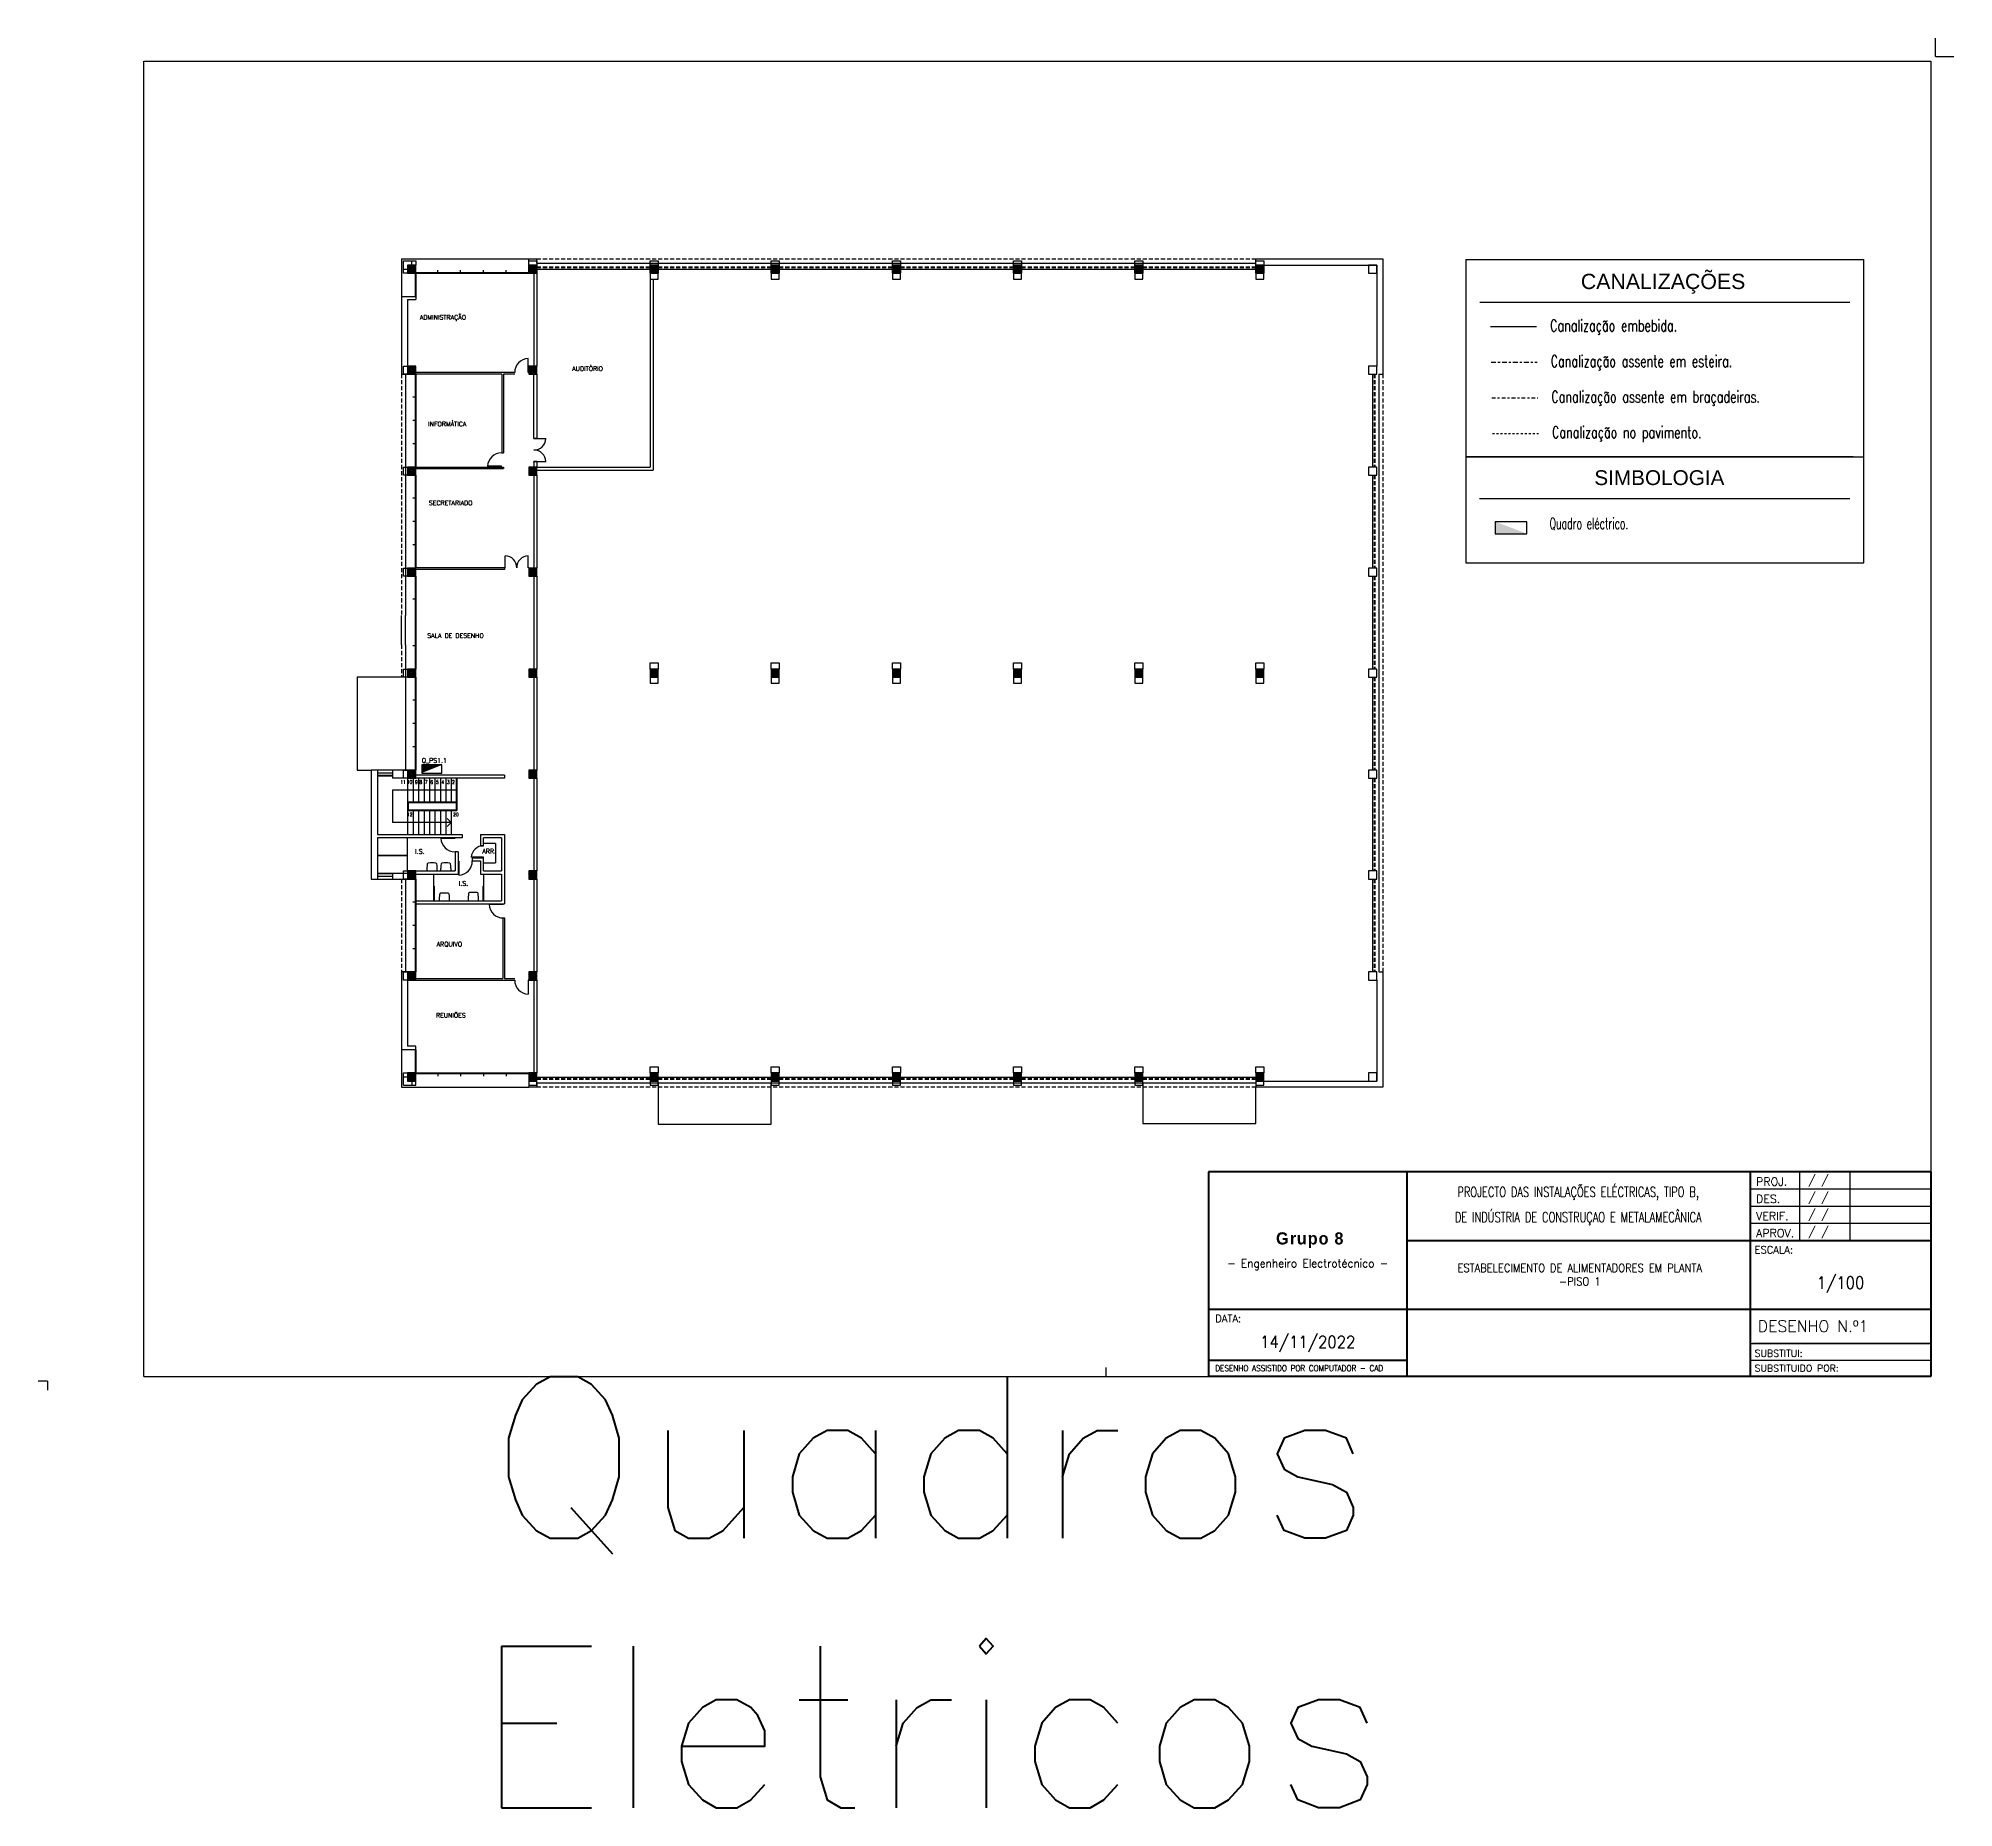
# Model space of a CAD drawing. Extents: x -9 to 600, y -23 to 65.
# Drawn here: x -8.7 to 86.1, y -23 to 64.6 of the extents above; entities that cross this region are included whole.
import ezdxf
from ezdxf.enums import TextEntityAlignment as Align

# ---------------------------------------------------------------- set-up
doc = ezdxf.new("R2010")
doc.units = 0
doc.header["$LTSCALE"] = 0.8
doc.header["$MEASUREMENT"] = 0
for name, pattern in [('CENTER2', [1.125, 0.75, -0.125, 0.125, -0.125]), ('DASHDOT2', [1.5875, 0.79375, -0.396875, 0, -0.396875]), ('HIDDEN', [0.375, 0.25, -0.125])]:
    doc.linetypes.add(name, pattern=pattern)
doc.layers.get('0').update_dxf_attribs({"color": 3, "linetype": 'CONTINUOUS'})
for name, color, linetype in [('Desenho base', 7, 'CONTINUOUS'), ('LEGENDA', 1, 'CONTINUOUS'), ('Quadros', 170, 'CONTINUOUS')]:
    doc.layers.add(name, color=color, linetype=linetype)
doc.styles.add('ARIAL', font='arial.ttf')
doc.styles.add('PEN', font='ROMANS.SHX', dxfattribs={"width": 0.7, "height": 1})
doc.styles.add('ROMANS', font='romans', dxfattribs={"width": 0.9})
doc.styles.get("Standard").update_dxf_attribs({"font": 'ROMANS'})

# ---------------------------------------------------------------- blocks, each defined once
blk = doc.blocks.new('PE')
for p, q in [((0, 0), (5, 0)), ((5, 0), (5, 100))]:
    blk.add_line(p, q)
blk.add_arc((0, 0), 100, 0, 87.134)
blk = doc.blocks.new('PD')
for p, q in [((-5, 0), (-5, 100)), ((0, 0), (-5, 0))]:
    blk.add_line(p, q)
blk.add_arc((0, 0), 100, 92.866, 180)
blk = doc.blocks.new('*X0')
at = {"color": 0}
for p, q in [((15.8, 29.801), (16.199, 30.2)), ((15.8, 29.871), (16.129, 30.2)), ((15.8, 29.942), (16.058, 30.2)), ((15.8, 30.013), (15.987, 30.2)), ((15.8, 30.084), (15.916, 30.2)), ((15.8, 30.154), (15.846, 30.2)), ((15.87, 29.8), (16.2, 30.13)), ((15.941, 29.8), (16.2, 30.059)), ((16.011, 29.8), (16.2, 29.989)), ((16.082, 29.8), (16.2, 29.918)), ((16.153, 29.8), (16.2, 29.847))]:
    blk.add_line(p, q, dxfattribs=at)
blk = doc.blocks.new('QUAD')
for p, q in [((0, 0), (0, 0.4)), ((0, 0.4), (1, 0.4)), ((1, 0), (0, 0)), ((1, 0.4), (1, 0))]:
    blk.add_line(p, q)
blk.add_solid([(0, 0.4), (1, 0.4), (1, 0), (1, 0.4)])
blk = doc.blocks.new('Folha A3')
at = {"color": 0}
for p, q in [((412, 289), (412, 293)), ((412, 289), (416, 289)), ((21, 288), (411, 288)), ((21, 1), (21, 288)), ((411, 288), (411, 1)), ((0, 0), (-2, 0)), ((0, 0), (0, -2)), ((21, 1), (411, 1)), ((231, 3), (231, 1))]:
    blk.add_line(p, q, dxfattribs=at)

msp = doc.modelspace()

# ---------------------------------------------------------------- linework, layer by layer
at = {"color": 0, "lineweight": 120}
for p, q in [((85.01, 8.462), (49.25, 8.462)), ((49.25, 8.462), (49.25, -1.678)), ((85.01, 8.462), (85.01, -1.678)), ((85.01, -1.678), (49.25, -1.678))]:
    msp.add_line(p, q, dxfattribs=at)
at = {"color": 0, "lineweight": 60}
for p, q in [((59.07, 8.462), (59.07, -1.678)), ((76.07, 8.462), (76.07, -1.678)), ((59.07, 5.062), (85.01, 5.062)), ((49.25, 1.662), (85.01, 1.662)), ((59.07, -0.888), (49.25, -0.888))]:
    msp.add_line(p, q, dxfattribs=at)
at = {"color": 0, "lineweight": 30}
for p, q in [((76.07, 7.612), (85.01, 7.612)), ((78.51, 8.462), (78.51, 5.062)), ((81.01, 8.462), (81.01, 5.062)), ((76.07, 6.762), (85.01, 6.762)), ((76.07, 5.91), (85.01, 5.91)), ((76.07, -0.038), (85.01, -0.038)), ((85.01, -0.888), (76.07, -0.888)), ((85.01, -0.038), (76.19, -0.038))]:
    msp.add_line(p, q, dxfattribs=at)
at = {"layer": 'Desenho base'}
for p, q in [((9.295, 53.648), (15.595, 53.648)), ((9.395, 52.948), (9.395, 53.548)), ((9.395, 53.548), (9.995, 53.548)), ((9.395, 53.148), (9.595, 53.148)), ((9.595, 53.348), (9.595, 52.948)), ((9.995, 53.348), (9.595, 53.348)), ((9.795, 53.348), (9.795, 53.548)), ((9.995, 53.548), (9.995, 53.348)), ((9.995, 52.948), (9.995, 53.348)), ((15.595, 53.648), (15.995, 53.648)), ((15.595, 53.348), (15.595, 53.648)), ((15.995, 53.348), (15.595, 53.348)), ((15.595, 53.348), (15.595, 52.948)), ((15.995, 53.448), (15.995, 53.648)), ((15.995, 53.448), (51.595, 53.448)), ((15.995, 52.948), (15.995, 53.348)), ((15.995, 53.148), (21.595, 53.148)), ((21.995, 53.348), (21.595, 53.348)), ((21.595, 53.348), (21.595, 52.948)), ((21.995, 52.948), (21.995, 53.348)), ((21.995, 53.148), (27.595, 53.148)), ((27.995, 53.348), (27.595, 53.348)), ((27.595, 53.348), (27.595, 52.948)), ((27.995, 52.948), (27.995, 53.348)), ((27.995, 53.148), (33.595, 53.148)), ((33.995, 53.348), (33.595, 53.348)), ((33.595, 53.348), (33.595, 52.948)), ((33.995, 52.948), (33.995, 53.348)), ((33.995, 53.148), (39.595, 53.148)), ((39.995, 53.348), (39.595, 53.348)), ((39.595, 53.348), (39.595, 52.948)), ((39.995, 52.948), (39.995, 53.348)), ((39.995, 53.148), (45.595, 53.148)), ((45.995, 53.348), (45.595, 53.348)), ((45.595, 53.348), (45.595, 52.948)), ((45.995, 52.948), (45.995, 53.348)), ((45.995, 53.148), (51.595, 53.148)), ((51.595, 53.648), (57.875, 53.648)), ((51.595, 53.448), (51.595, 53.648)), ((51.995, 53.348), (51.595, 53.348)), ((51.595, 53.348), (51.595, 52.948)), ((51.995, 53.348), (57.575, 53.348)), ((51.995, 52.948), (51.995, 53.348)), ((57.575, 53.348), (57.175, 53.348)), ((57.175, 53.348), (57.175, 52.948)), ((57.575, 53.348), (57.575, 48.348)), ((57.575, 52.948), (57.575, 53.348)), ((57.875, 53.648), (57.875, 47.948)), ((61.983, 53.621, -0.002), (81.693, 53.621)), ((61.983, 53.621), (61.983, 43.86)), ((81.693, 43.86), (81.693, 53.621)), ((9.595, 52.948), (9.395, 52.948)), ((9.595, 52.948), (9.995, 52.948)), ((9.965, 52.948), (9.965, 51.798)), ((9.995, 52.978), (15.595, 52.978)), ((9.995, 52.948), (15.595, 52.948)), ((9.995, 52.948), (9.995, 51.798)), ((11.095, 52.948), (11.095, 53.098)), ((12.22, 52.948), (12.22, 53.098)), ((13.345, 52.948), (13.345, 53.098)), ((14.47, 52.948), (14.47, 53.098)), ((15.595, 52.948), (15.995, 52.948)), ((15.845, 52.948), (15.845, 48.348)), ((15.995, 52.948), (15.995, 48.348)), ((21.595, 52.948), (21.995, 52.948)), ((21.595, 52.648), (21.595, 43.348)), ((21.745, 52.648), (21.745, 43.198)), ((27.595, 52.948), (27.995, 52.948)), ((33.595, 52.948), (33.995, 52.948)), ((39.595, 52.948), (39.995, 52.948)), ((45.595, 52.948), (45.995, 52.948)), ((51.595, 52.948), (51.995, 52.948)), ((57.175, 52.948), (57.575, 52.948)), ((9.295, 51.798), (9.295, 47.948)), ((9.295, 51.798), (9.995, 51.798)), ((9.595, 51.648), (9.995, 51.648)), ((9.595, 51.648), (9.595, 48.348)), ((9.995, 51.798), (9.995, 51.648)), ((80.998, 51.486), (62.679, 51.486)), ((9.295, 47.948), (9.595, 47.948)), ((9.495, 47.948), (9.495, 36.004)), ((9.995, 48.348), (9.595, 48.348)), ((9.595, 48.348), (9.595, 47.948)), ((9.595, 47.948), (9.995, 47.948)), ((9.965, 47.948), (9.965, 43.348)), ((9.995, 47.948), (9.995, 48.348)), ((9.995, 47.948), (9.995, 43.348)), ((15.995, 48.348), (15.595, 48.348)), ((15.595, 48.348), (15.595, 47.948)), ((15.595, 47.948), (15.995, 47.948)), ((15.846, 44.758), (15.845, 47.948)), ((15.995, 47.948), (15.995, 48.348)), ((15.995, 47.948), (15.995, 44.758)), ((57.575, 48.348), (57.175, 48.348)), ((57.175, 48.348), (57.175, 47.948)), ((57.175, 47.948), (57.575, 47.948)), ((57.375, 47.948), (57.375, 43.348)), ((57.575, 47.948), (57.575, 48.348)), ((57.675, 47.948), (57.675, 18.348)), ((57.675, 47.948), (57.875, 47.948)), ((9.995, 46.798), (9.846, 46.798)), ((9.995, 45.648), (9.846, 45.648)), ((15.995, 44.758), (15.846, 44.758)), ((9.995, 44.498), (9.846, 44.498)), ((14.265, 44.048), (14.345, 44.048)), ((61.983, 43.86), (81.693, 43.86)), ((81.16, 43.86, 0.002), (61.983, 43.86)), ((61.983, 43.86), (61.983, 38.601)), ((81.693, 38.601), (81.693, 43.86)), ((9.995, 43.348), (9.595, 43.348)), ((9.595, 43.348), (9.595, 42.948)), ((9.595, 42.948), (9.995, 42.948)), ((9.965, 42.948), (9.965, 38.348)), ((9.995, 43.348), (14.345, 43.348)), ((9.995, 42.948), (9.995, 43.348)), ((9.995, 43.268), (14.345, 43.268)), ((9.995, 42.948), (9.995, 38.348)), ((15.995, 43.348), (15.595, 43.348)), ((15.595, 43.348), (15.595, 42.948)), ((15.595, 43.348), (15.845, 43.348)), ((15.595, 42.948), (15.995, 42.948)), ((15.845, 42.948), (15.845, 38.348)), ((15.845, 42.948), (15.845, 42.916)), ((15.995, 43.618), (15.846, 43.618)), ((15.846, 43.618), (15.846, 43.348)), ((15.995, 43.618), (15.995, 43.348)), ((15.995, 42.948), (15.995, 43.348)), ((15.995, 43.348), (21.595, 43.348)), ((15.995, 43.198), (21.745, 43.198)), ((15.995, 42.948), (15.995, 38.348)), ((57.575, 43.348), (57.175, 43.348)), ((57.175, 43.348), (57.175, 42.948)), ((57.175, 42.948), (57.575, 42.948)), ((57.375, 42.948), (57.375, 38.348)), ((57.575, 42.948), (57.575, 43.348)), ((9.995, 41.798), (9.846, 41.798)), ((62.66, 41.782, 0.001), (80.998, 41.782, 0.001)), ((9.995, 40.648), (9.846, 40.648)), ((9.995, 39.498), (9.846, 39.498)), ((9.995, 38.348), (9.595, 38.348)), ((9.595, 38.348), (9.595, 37.948)), ((9.595, 37.948), (9.995, 37.948)), ((9.965, 37.948), (9.965, 36.004)), ((14.395, 38.358), (9.995, 38.358)), ((9.995, 37.948), (9.995, 38.348)), ((14.395, 38.278), (9.995, 38.278)), ((9.995, 37.948), (9.995, 36.004)), ((14.395, 38.358), (14.395, 38.278)), ((15.595, 38.358), (15.595, 38.278)), ((15.995, 38.348), (15.595, 38.348)), ((15.595, 38.348), (15.595, 37.948)), ((15.595, 37.948), (15.995, 37.948)), ((15.845, 37.948), (15.845, 33.348)), ((15.995, 37.948), (15.995, 38.348)), ((15.995, 37.948), (15.995, 33.348)), ((57.575, 38.348), (57.175, 38.348)), ((57.175, 38.348), (57.175, 37.948)), ((57.175, 37.948), (57.575, 37.948)), ((57.375, 37.948), (57.375, 33.348)), ((57.575, 37.948), (57.575, 38.348)), ((61.983, 38.601), (81.693, 38.601)), ((9.995, 36.798), (9.846, 36.798)), ((9.295, 34.54), (9.295, 36.004)), ((9.495, 34.54), (9.495, 36.004)), ((9.965, 36.004), (9.965, 34.54)), ((9.995, 36.004), (9.995, 34.54)), ((9.495, 34.54), (9.495, 28.348)), ((9.995, 34.498), (9.846, 34.498)), ((9.965, 34.54), (9.965, 33.348)), ((9.995, 34.54), (9.995, 33.348)), ((9.995, 33.348), (9.595, 33.348)), ((9.595, 33.348), (9.595, 32.948)), ((9.995, 32.948), (9.995, 33.348)), ((15.995, 33.348), (15.595, 33.348)), ((15.595, 33.348), (15.595, 32.948)), ((15.995, 32.948), (15.995, 33.348)), ((21.995, 33.348), (21.595, 33.348)), ((21.595, 33.348), (21.595, 32.948)), ((21.995, 32.948), (21.995, 33.348)), ((27.995, 33.348), (27.595, 33.348)), ((27.595, 33.348), (27.595, 32.948)), ((27.995, 32.948), (27.995, 33.348)), ((33.995, 33.348), (33.595, 33.348)), ((33.595, 33.348), (33.595, 32.948)), ((33.995, 32.948), (33.995, 33.348)), ((39.995, 33.348), (39.595, 33.348)), ((39.595, 33.348), (39.595, 32.948)), ((39.995, 32.948), (39.995, 33.348)), ((45.995, 33.348), (45.595, 33.348)), ((45.595, 33.348), (45.595, 32.948)), ((45.995, 32.948), (45.995, 33.348)), ((51.995, 33.348), (51.595, 33.348)), ((51.595, 33.348), (51.595, 32.948)), ((51.995, 32.948), (51.995, 33.348)), ((57.575, 33.348), (57.175, 33.348)), ((57.175, 33.348), (57.175, 32.948)), ((57.575, 32.948), (57.575, 33.348)), ((7.095, 32.948), (7.095, 28.348)), ((9.495, 32.948), (7.095, 32.948)), ((9.595, 32.948), (9.995, 32.948)), ((9.965, 32.948), (9.965, 28.348)), ((9.995, 32.948), (9.995, 28.348)), ((15.595, 32.948), (15.995, 32.948)), ((15.845, 32.948), (15.845, 28.348)), ((15.995, 32.948), (15.995, 28.348)), ((21.595, 32.948), (21.995, 32.948)), ((27.595, 32.948), (27.995, 32.948)), ((33.595, 32.948), (33.995, 32.948)), ((39.595, 32.948), (39.995, 32.948)), ((45.595, 32.948), (45.995, 32.948)), ((51.595, 32.948), (51.995, 32.948)), ((57.175, 32.948), (57.575, 32.948)), ((57.375, 32.948), (57.375, 28.348)), ((9.995, 31.798), (9.846, 31.798)), ((9.995, 30.648), (9.846, 30.648)), ((9.995, 29.498), (9.846, 29.498)), ((7.095, 28.348), (7.795, 28.348)), ((8.095, 28.348), (7.795, 28.348)), ((7.795, 28.348), (7.795, 22.948)), ((8.845, 28.348), (8.095, 28.348)), ((8.095, 28.348), (8.095, 25.148)), ((8.845, 28.198), (8.095, 28.198)), ((8.845, 28.078), (8.095, 28.078)), ((8.845, 28.048), (8.095, 28.048)), ((8.845, 28.348), (8.845, 27.948)), ((9.595, 28.348), (8.845, 28.348)), ((9.595, 27.948), (8.845, 27.948)), ((9.995, 28.348), (9.595, 28.348)), ((9.595, 28.348), (9.595, 27.948)), ((9.595, 27.948), (9.595, 26.748)), ((9.595, 27.948), (9.995, 27.948)), ((9.865, 27.948), (9.865, 26.748)), ((9.995, 27.948), (9.995, 28.348)), ((14.395, 28.098), (9.995, 28.098)), ((14.395, 27.948), (9.995, 27.948)), ((10.135, 27.948), (10.135, 26.748)), ((10.405, 27.948), (10.405, 26.748)), ((10.675, 27.948), (10.675, 26.748)), ((10.945, 27.948), (10.945, 26.748)), ((11.215, 27.948), (11.215, 26.748)), ((11.485, 27.948), (11.485, 26.748)), ((11.755, 27.948), (11.755, 26.748)), ((11.995, 27.948), (11.995, 26.378)), ((12.025, 27.948), (12.025, 26.348)), ((14.395, 28.098), (14.395, 27.948)), ((15.995, 28.348), (15.595, 28.348)), ((15.595, 28.348), (15.595, 27.948)), ((15.595, 27.948), (15.995, 27.948)), ((15.845, 27.948), (15.845, 23.348)), ((15.995, 27.948), (15.995, 28.348)), ((15.995, 27.948), (15.995, 23.348)), ((57.575, 28.348), (57.175, 28.348)), ((57.175, 28.348), (57.175, 27.948)), ((57.175, 27.948), (57.575, 27.948)), ((57.375, 27.948), (57.375, 23.348)), ((57.575, 27.948), (57.575, 28.348)), ((11.995, 27.348), (8.845, 27.348)), ((8.845, 27.348), (8.845, 25.748)), ((9.595, 26.748), (9.595, 26.348)), ((11.995, 26.748), (9.595, 26.748)), ((9.625, 26.718), (9.625, 26.378)), ((11.995, 26.718), (9.625, 26.718)), ((11.755, 25.748), (8.845, 25.748)), ((9.595, 26.348), (9.595, 25.148)), ((9.595, 26.348), (12.025, 26.348)), ((9.625, 26.378), (11.995, 26.378)), ((9.865, 26.348), (9.865, 25.148)), ((10.135, 26.348), (10.135, 25.148)), ((10.405, 26.348), (10.405, 25.148)), ((10.675, 26.348), (10.675, 25.148)), ((10.945, 26.348), (10.945, 25.148)), ((11.215, 26.348), (11.215, 25.148)), ((11.485, 26.348), (11.485, 25.148)), ((11.755, 25.748), (11.555, 25.948)), ((11.755, 25.748), (11.555, 25.548)), ((11.755, 26.348), (11.755, 25.148)), ((8.095, 25.148), (12.295, 25.148)), ((12.295, 24.998), (8.095, 24.998)), ((8.095, 24.998), (8.095, 22.948)), ((9.595, 23.348), (9.595, 24.998)), ((12.295, 25.148), (12.295, 24.998)), ((13.195, 25.148), (14.395, 25.148)), ((13.195, 25.148), (13.195, 24.598)), ((13.345, 24.598), (13.345, 24.998)), ((14.245, 24.998), (13.345, 24.998)), ((13.945, 24.708), (13.345, 24.708)), ((13.945, 24.708), (13.945, 23.748)), ((14.245, 24.998), (14.245, 23.348)), ((14.395, 25.148), (14.395, 21.723)), ((8.095, 24.138), (9.595, 24.138)), ((8.095, 24.108), (9.595, 24.108)), ((12.095, 24.298), (11.945, 24.298)), ((11.945, 24.298), (11.945, 23.348)), ((12.095, 24.298), (12.095, 23.198)), ((12.795, 23.998), (12.795, 23.848)), ((12.795, 23.998), (13.345, 23.998)), ((12.795, 23.848), (13.195, 23.848)), ((13.195, 24.598), (13.345, 24.598)), ((13.195, 23.848), (13.195, 23.198)), ((13.345, 23.348), (13.345, 23.998)), ((13.345, 23.748), (13.945, 23.748)), ((7.795, 22.948), (8.095, 22.948)), ((8.095, 23.248), (8.845, 23.248)), ((8.095, 23.218), (8.845, 23.218)), ((8.095, 23.098), (8.845, 23.098)), ((8.095, 22.948), (8.845, 22.948)), ((8.845, 23.248), (8.845, 22.948)), ((8.845, 23.248), (9.595, 23.248)), ((8.845, 22.948), (9.595, 22.948)), ((9.495, 22.948), (9.495, 18.348)), ((9.995, 23.348), (9.595, 23.348)), ((9.595, 23.348), (9.595, 22.948)), ((9.595, 22.948), (9.995, 22.948)), ((9.965, 22.948), (9.965, 18.348)), ((9.995, 23.348), (11.945, 23.348)), ((9.995, 22.948), (9.995, 23.348)), ((9.995, 23.198), (12.095, 23.198)), ((9.995, 22.948), (9.995, 18.348)), ((10.895, 21.873), (10.895, 23.198)), ((13.195, 23.198), (14.245, 23.198)), ((13.345, 23.348), (14.245, 23.348)), ((13.345, 23.198), (13.345, 21.873)), ((14.245, 23.198), (14.245, 21.873)), ((15.995, 23.348), (15.595, 23.348)), ((15.595, 23.348), (15.595, 22.948)), ((15.595, 22.948), (15.995, 22.948)), ((15.845, 22.948), (15.845, 18.348)), ((15.995, 22.948), (15.995, 23.348)), ((15.995, 22.948), (15.995, 18.348)), ((57.575, 23.348), (57.175, 23.348)), ((57.175, 23.348), (57.175, 22.948)), ((57.175, 22.948), (57.575, 22.948)), ((57.375, 22.948), (57.375, 18.348)), ((57.575, 22.948), (57.575, 23.348)), ((9.995, 21.873), (14.245, 21.873)), ((10.895, 22.598), (10.925, 22.598)), ((10.925, 21.873), (10.925, 22.598)), ((13.315, 22.598), (13.345, 22.598)), ((13.315, 22.598), (13.315, 21.873)), ((9.995, 21.798), (9.846, 21.798)), ((9.995, 21.723), (14.395, 21.723)), ((14.315, 21.023), (14.395, 21.023)), ((9.995, 20.648), (9.846, 20.648)), ((9.995, 19.498), (9.846, 19.498)), ((9.295, 18.348), (9.295, 14.498)), ((9.595, 18.348), (9.295, 18.348)), ((9.995, 18.348), (9.595, 18.348)), ((9.595, 18.348), (9.595, 17.948)), ((9.995, 17.948), (9.995, 18.348)), ((15.995, 18.348), (15.595, 18.348)), ((15.595, 18.348), (15.595, 17.948)), ((15.995, 17.948), (15.995, 18.348)), ((57.575, 18.348), (57.175, 18.348)), ((57.175, 18.348), (57.175, 17.948)), ((57.575, 17.948), (57.575, 18.348)), ((57.675, 18.348), (57.875, 18.348)), ((57.875, 18.348), (57.875, 12.648)), ((9.595, 17.948), (9.595, 14.678)), ((9.595, 17.948), (9.995, 17.948)), ((15.595, 17.948), (15.995, 17.948)), ((15.845, 17.948), (15.845, 13.348)), ((15.995, 17.948), (15.995, 13.348)), ((57.175, 17.948), (57.575, 17.948)), ((57.575, 17.948), (57.575, 12.948)), ((9.295, 14.498), (9.295, 12.648)), ((9.965, 14.498), (9.295, 14.498)), ((9.995, 14.678), (9.595, 14.678)), ((9.965, 14.498), (9.965, 13.348)), ((9.995, 14.498), (9.995, 14.678)), ((9.995, 14.498), (9.995, 13.348)), ((9.395, 13.348), (9.595, 13.348)), ((9.395, 12.748), (9.395, 13.348)), ((9.995, 13.348), (9.595, 13.348)), ((9.595, 13.348), (9.595, 12.948)), ((9.995, 13.348), (15.595, 13.348)), ((9.995, 12.948), (9.995, 13.348)), ((9.995, 13.318), (15.595, 13.318)), ((11.095, 13.348), (11.095, 13.198)), ((12.22, 13.348), (12.22, 13.198)), ((13.345, 13.348), (13.345, 13.198)), ((14.47, 13.348), (14.47, 13.198)), ((15.995, 13.348), (15.595, 13.348)), ((15.595, 13.348), (15.595, 12.948)), ((15.995, 12.948), (15.995, 13.348)), ((21.995, 13.348), (21.595, 13.348)), ((21.595, 13.348), (21.595, 12.948)), ((21.995, 12.948), (21.995, 13.348)), ((27.995, 13.348), (27.595, 13.348)), ((27.595, 13.348), (27.595, 12.948)), ((27.995, 12.948), (27.995, 13.348)), ((33.995, 13.348), (33.595, 13.348)), ((33.595, 13.348), (33.595, 12.948)), ((33.995, 12.948), (33.995, 13.348)), ((39.995, 13.348), (39.595, 13.348)), ((39.595, 13.348), (39.595, 12.948)), ((39.995, 12.948), (39.995, 13.348)), ((45.995, 13.348), (45.595, 13.348)), ((45.595, 13.348), (45.595, 12.948)), ((45.995, 12.948), (45.995, 13.348)), ((51.995, 13.348), (51.595, 13.348)), ((51.595, 13.348), (51.595, 12.948)), ((51.995, 12.948), (51.995, 13.348)), ((57.575, 13.348), (57.175, 13.348)), ((57.175, 13.348), (57.175, 12.948)), ((57.575, 12.948), (57.575, 13.348)), ((9.295, 12.648), (15.595, 12.648)), ((9.595, 13.148), (9.395, 13.148)), ((9.395, 12.748), (9.995, 12.748)), ((9.595, 12.948), (9.995, 12.948)), ((9.795, 12.948), (9.795, 12.748)), ((9.995, 12.748), (9.995, 12.948)), ((15.595, 12.948), (15.595, 12.648)), ((15.595, 12.948), (15.995, 12.948)), ((15.995, 12.648), (15.595, 12.648)), ((15.995, 13.148), (21.595, 13.148)), ((51.595, 12.848), (15.995, 12.848)), ((15.995, 12.848), (15.995, 12.648)), ((21.595, 12.948), (21.995, 12.948)), ((21.995, 13.148), (27.595, 13.148)), ((21.995, 12.848), (21.995, 10.818)), ((27.595, 12.948), (27.995, 12.948)), ((27.595, 10.818), (27.595, 12.848)), ((27.995, 13.148), (33.595, 13.148)), ((33.595, 12.948), (33.995, 12.948)), ((33.995, 13.148), (39.595, 13.148)), ((39.595, 12.948), (39.995, 12.948)), ((39.995, 13.148), (45.595, 13.148)), ((45.595, 12.948), (45.995, 12.948)), ((45.995, 13.148), (51.595, 13.148)), ((45.995, 12.848), (45.995, 10.848)), ((51.595, 12.948), (51.995, 12.948)), ((51.595, 12.848), (51.595, 12.648)), ((51.595, 10.848), (51.595, 12.648)), ((57.875, 12.648), (51.595, 12.648)), ((51.995, 12.948), (57.575, 12.948)), ((57.175, 12.948), (57.575, 12.948)), ((21.995, 10.818), (27.595, 10.818)), ((45.995, 10.848), (51.595, 10.848))]:
    msp.add_line(p, q, dxfattribs=at)
at = {"layer": 'Desenho base', "linetype": 'Continuous'}
for p, q in [((9.295, 53.648), (9.295, 51.798)), ((14.895, 48.028), (9.995, 48.028)), ((14.265, 47.948), (9.995, 47.948)), ((14.265, 47.948), (14.265, 44.048)), ((14.895, 47.948), (14.345, 47.948)), ((14.345, 47.948), (14.345, 44.048)), ((14.345, 43.348), (14.345, 43.268)), ((14.315, 21.023), (14.315, 18.028)), ((14.395, 21.023), (14.395, 18.028)), ((9.995, 18.028), (14.315, 18.028)), ((14.395, 18.028), (14.895, 18.028)), ((9.995, 17.948), (14.895, 17.948))]:
    msp.add_line(p, q, dxfattribs=at)
at = {"layer": 'Desenho base', "linetype": 'HIDDEN'}
for p, q in [((15.995, 53.648), (51.595, 53.648)), ((15.995, 53.258), (21.595, 53.258)), ((15.995, 53.228), (21.595, 53.228)), ((21.995, 53.258), (27.595, 53.258)), ((21.995, 53.228), (27.595, 53.228)), ((27.995, 53.258), (33.595, 53.258)), ((27.995, 53.228), (33.595, 53.228)), ((33.995, 53.258), (39.595, 53.258)), ((33.995, 53.228), (39.595, 53.228)), ((39.995, 53.258), (45.595, 53.258)), ((39.995, 53.228), (45.595, 53.228)), ((45.995, 53.258), (51.595, 53.258)), ((45.995, 53.228), (51.595, 53.228)), ((9.295, 47.948), (9.295, 36.004)), ((57.455, 47.948), (57.455, 43.348)), ((57.485, 47.948), (57.485, 43.348)), ((57.875, 47.948), (57.875, 18.348)), ((57.455, 42.948), (57.455, 38.348)), ((57.485, 42.948), (57.485, 38.348)), ((57.455, 37.948), (57.455, 33.348)), ((57.485, 37.948), (57.485, 33.348)), ((9.295, 34.54), (9.295, 32.948)), ((57.455, 32.948), (57.455, 28.348)), ((57.485, 32.948), (57.485, 28.348)), ((57.455, 27.948), (57.455, 23.348)), ((57.485, 27.948), (57.485, 23.348)), ((9.295, 22.948), (9.295, 18.348)), ((57.455, 22.948), (57.455, 18.348)), ((57.485, 22.948), (57.485, 18.348)), ((15.995, 13.068), (21.595, 13.068)), ((15.995, 13.038), (21.595, 13.038)), ((51.595, 12.648), (15.995, 12.648)), ((21.995, 13.068), (27.595, 13.068)), ((21.995, 13.038), (27.595, 13.038)), ((27.995, 13.068), (33.595, 13.068)), ((27.995, 13.038), (33.595, 13.038)), ((33.995, 13.068), (39.595, 13.068)), ((33.995, 13.038), (39.595, 13.038)), ((39.995, 13.068), (45.595, 13.068)), ((39.995, 13.038), (45.595, 13.038)), ((45.995, 13.068), (51.595, 13.068)), ((45.995, 13.038), (51.595, 13.038))]:
    msp.add_line(p, q, dxfattribs=at)
at = {"layer": 'Desenho base'}
for points in [[(9.595, 52.948), (9.995, 52.948), (9.995, 53.348), (9.595, 53.348)], [(15.595, 53.348), (15.995, 53.348), (15.995, 52.948), (15.595, 52.948)], [(21.595, 53.348), (21.995, 53.348), (21.995, 52.948), (21.595, 52.948)], [(27.595, 53.348), (27.995, 53.348), (27.995, 52.948), (27.595, 52.948)], [(33.595, 53.348), (33.995, 53.348), (33.995, 52.948), (33.595, 52.948)], [(39.595, 53.348), (39.995, 53.348), (39.995, 52.948), (39.595, 52.948)], [(45.595, 53.348), (45.995, 53.348), (45.995, 52.948), (45.595, 52.948)], [(51.595, 53.348), (51.995, 53.348), (51.995, 52.948), (51.595, 52.948)], [(9.595, 47.948), (9.995, 47.948), (9.995, 48.348), (9.595, 48.348)], [(15.595, 47.948), (15.995, 47.948), (15.995, 48.348), (15.595, 48.348)], [(9.595, 42.948), (9.995, 42.948), (9.995, 43.348), (9.595, 43.348)], [(15.595, 42.948), (15.995, 42.948), (15.995, 43.348), (15.595, 43.348)], [(9.595, 37.948), (9.995, 37.948), (9.995, 38.348), (9.595, 38.348)], [(15.595, 37.948), (15.995, 37.948), (15.995, 38.348), (15.595, 38.348)], [(9.595, 32.948), (9.995, 32.948), (9.995, 33.348), (9.595, 33.348)], [(15.595, 32.948), (15.995, 32.948), (15.995, 33.348), (15.595, 33.348)], [(21.595, 32.948), (21.995, 32.948), (21.995, 33.348), (21.595, 33.348)], [(27.595, 32.948), (27.995, 32.948), (27.995, 33.348), (27.595, 33.348)], [(33.595, 32.948), (33.995, 32.948), (33.995, 33.348), (33.595, 33.348)], [(39.595, 32.948), (39.995, 32.948), (39.995, 33.348), (39.595, 33.348)], [(45.595, 32.948), (45.995, 32.948), (45.995, 33.348), (45.595, 33.348)], [(51.595, 32.948), (51.995, 32.948), (51.995, 33.348), (51.595, 33.348)], [(9.595, 27.948), (9.995, 27.948), (9.995, 28.348), (9.595, 28.348)], [(15.595, 27.948), (15.995, 27.948), (15.995, 28.348), (15.595, 28.348)], [(9.595, 22.948), (9.995, 22.948), (9.995, 23.348), (9.595, 23.348)], [(15.595, 22.948), (15.995, 22.948), (15.995, 23.348), (15.595, 23.348)], [(9.595, 17.948), (9.995, 17.948), (9.995, 18.348), (9.595, 18.348)], [(15.595, 17.948), (15.995, 17.948), (15.995, 18.348), (15.595, 18.348)], [(9.595, 12.948), (9.995, 12.948), (9.995, 13.348), (9.595, 13.348)], [(15.595, 12.948), (15.995, 12.948), (15.995, 13.348), (15.595, 13.348)], [(21.595, 12.948), (21.995, 12.948), (21.995, 13.348), (21.595, 13.348)], [(27.595, 12.948), (27.995, 12.948), (27.995, 13.348), (27.595, 13.348)], [(33.595, 12.948), (33.995, 12.948), (33.995, 13.348), (33.595, 13.348)], [(39.595, 12.948), (39.995, 12.948), (39.995, 13.348), (39.595, 13.348)], [(45.595, 12.948), (45.995, 12.948), (45.995, 13.348), (45.595, 13.348)], [(51.595, 12.948), (51.995, 12.948), (51.995, 13.348), (51.595, 13.348)]]:
    msp.add_lwpolyline(points, close=True, dxfattribs=at)
for points in [[(15.595, 53.348), (15.595, 53.548), (15.995, 53.548), (15.995, 53.348)], [(21.595, 53.348), (21.595, 53.548), (21.995, 53.548), (21.995, 53.348)], [(27.595, 53.348), (27.595, 53.548), (27.995, 53.548), (27.995, 53.348)], [(33.595, 53.348), (33.595, 53.548), (33.995, 53.548), (33.995, 53.348)], [(39.595, 53.348), (39.595, 53.548), (39.995, 53.548), (39.995, 53.348)], [(45.595, 53.348), (45.595, 53.548), (45.995, 53.548), (45.995, 53.348)], [(51.595, 53.348), (51.595, 53.548), (51.995, 53.548), (51.995, 53.348)], [(21.595, 52.948), (21.595, 52.648), (21.995, 52.648), (21.995, 52.948)], [(27.595, 52.948), (27.595, 52.648), (27.995, 52.648), (27.995, 52.948)], [(33.595, 52.948), (33.595, 52.648), (33.995, 52.648), (33.995, 52.948)], [(39.595, 52.948), (39.595, 52.648), (39.995, 52.648), (39.995, 52.948)], [(45.595, 52.948), (45.595, 52.648), (45.995, 52.648), (45.995, 52.948)], [(51.595, 52.948), (51.595, 52.648), (51.995, 52.648), (51.995, 52.948)], [(9.595, 47.948), (9.395, 47.948), (9.395, 48.348), (9.595, 48.348)], [(9.595, 42.948), (9.395, 42.948), (9.395, 43.348), (9.595, 43.348)], [(9.595, 37.948), (9.395, 37.948), (9.395, 38.348), (9.595, 38.348)], [(9.595, 32.948), (9.395, 32.948), (9.395, 33.348), (9.595, 33.348)], [(21.595, 33.348), (21.595, 33.648), (21.995, 33.648), (21.995, 33.348)], [(27.595, 33.348), (27.595, 33.648), (27.995, 33.648), (27.995, 33.348)], [(33.595, 33.348), (33.595, 33.648), (33.995, 33.648), (33.995, 33.348)], [(39.595, 33.348), (39.595, 33.648), (39.995, 33.648), (39.995, 33.348)], [(45.595, 33.348), (45.595, 33.648), (45.995, 33.648), (45.995, 33.348)], [(51.595, 33.348), (51.595, 33.648), (51.995, 33.648), (51.995, 33.348)], [(21.595, 32.948), (21.595, 32.648), (21.995, 32.648), (21.995, 32.948)], [(27.595, 32.948), (27.595, 32.648), (27.995, 32.648), (27.995, 32.948)], [(33.595, 32.948), (33.595, 32.648), (33.995, 32.648), (33.995, 32.948)], [(39.595, 32.948), (39.595, 32.648), (39.995, 32.648), (39.995, 32.948)], [(45.595, 32.948), (45.595, 32.648), (45.995, 32.648), (45.995, 32.948)], [(51.595, 32.948), (51.595, 32.648), (51.995, 32.648), (51.995, 32.948)], [(9.595, 27.948), (9.395, 27.948), (9.395, 28.348), (9.595, 28.348)], [(9.595, 22.948), (9.395, 22.948), (9.395, 23.348), (9.595, 23.348)], [(9.595, 17.948), (9.395, 17.948), (9.395, 18.348), (9.595, 18.348)], [(21.595, 13.348), (21.595, 13.648), (21.995, 13.648), (21.995, 13.348)], [(27.595, 13.348), (27.595, 13.648), (27.995, 13.648), (27.995, 13.348)], [(33.595, 13.348), (33.595, 13.648), (33.995, 13.648), (33.995, 13.348)], [(39.595, 13.348), (39.595, 13.648), (39.995, 13.648), (39.995, 13.348)], [(45.595, 13.348), (45.595, 13.648), (45.995, 13.648), (45.995, 13.348)], [(51.595, 13.348), (51.595, 13.648), (51.995, 13.648), (51.995, 13.348)], [(15.595, 12.948), (15.595, 12.748), (15.995, 12.748), (15.995, 12.948)], [(21.595, 12.948), (21.595, 12.748), (21.995, 12.748), (21.995, 12.948)], [(27.595, 12.948), (27.595, 12.748), (27.995, 12.748), (27.995, 12.948)], [(33.595, 12.948), (33.595, 12.748), (33.995, 12.748), (33.995, 12.948)], [(39.595, 12.948), (39.595, 12.748), (39.995, 12.748), (39.995, 12.948)], [(45.595, 12.948), (45.595, 12.748), (45.995, 12.748), (45.995, 12.948)], [(51.595, 12.948), (51.595, 12.748), (51.995, 12.748), (51.995, 12.948)]]:
    msp.add_lwpolyline(points, dxfattribs=at)
at = {"layer": 'Desenho base', "linetype": 'Continuous'}
for centre, radius, start, end in [((10.617, 23.689), 0.048, 96.9277, 171.6718), ((10.804, 22.148), 1.6, 83.0723, 96.9277), ((10.991, 23.689), 0.048, 8.3282, 83.0723), ((11.298, 23.689), 0.048, 96.9277, 171.6718), ((11.485, 22.148), 1.6, 83.0723, 96.9277), ((11.672, 23.689), 0.048, 8.3282, 83.0723), ((12.944, 23.348), 2.4, 171.6718, 180), ((8.664, 23.348), 2.4, 0, 8.3281), ((13.625, 23.348), 2.4, 171.6718, 180), ((9.345, 23.348), 2.4, 0, 8.3281), ((13.555, 21.856), 2.4, 171.6718, 180), ((11.228, 22.197), 0.048, 96.9277, 171.6718), ((11.415, 20.656), 1.6, 83.0723, 96.9277), ((11.603, 22.197), 0.048, 8.3282, 83.0723), ((9.275, 21.856), 2.4, 0, 8.3281), ((14.987, 21.89), 2.4, 171.6718, 180), ((12.66, 22.231), 0.048, 96.9277, 171.6718), ((12.847, 20.69), 1.6, 83.0723, 96.9277), ((13.034, 22.231), 0.048, 8.3282, 83.0723), ((10.707, 21.89), 2.4, 0, 8.3281)]:
    msp.add_arc(centre, radius, start, end, dxfattribs=at)
at = {"layer": 'Quadros', "ltscale": 0.5}
msp.add_line((63.209, 50.298), (65.494, 50.298), dxfattribs=at)
at = {"layer": 'Quadros', "linetype": 'CENTER2', "ltscale": 0.4}
msp.add_line((63.241, 48.537), (65.526, 48.537), dxfattribs=at)
at = {"layer": 'Quadros', "linetype": 'DASHDOT2', "ltscale": 0.3}
msp.add_line((63.273, 46.776), (65.558, 46.776), dxfattribs=at)
at = {"layer": 'Quadros', "linetype": 'DASHDOT2', "ltscale": 0.015}
msp.add_line((63.305, 45.015), (65.59, 45.015), dxfattribs=at)
at = {"layer": 'Quadros', "elevation": -19.367}
msp.add_lwpolyline([(65.016, 40.048), (65.016, 40.64), (63.437, 40.64), (63.437, 40.048)], close=True, dxfattribs=at)
at = {"layer": 'Quadros'}
msp.add_solid([(63.437, 40.64, -19.367), (63.437, 40.048, -19.367), (65.016, 40.048, -19.367)], dxfattribs=at)

# ---------------------------------------------------------------- block references
at = {"layer": 'Desenho base'}
for name, p, xscale, yscale, zscale in [('Folha A3', (-8.238, -1.905), 0.2268822454281782, 0.2268822454281782, 0.2268822454281782), ('PD', (15.595, 48.022), 0.006999999999999999, 0.006999999999999999, 0.006999999999999999), ('PE', (14.395, 38.358), 0.006, 0.006, 0.006), ('PD', (15.595, 38.358), 0.006, 0.006, 0.006)]:
    msp.add_blockref(name, p, dxfattribs=dict(at, xscale=xscale, yscale=yscale, zscale=zscale))
for p in [(-6.205, 23.148), (-0.205, 23.148), (5.795, 23.148), (11.795, 23.148), (17.795, 23.148), (23.795, 23.148), (29.795, 23.148), (35.795, 23.148), (-6.205, 18.148), (-0.205, 18.148), (-6.205, 13.148), (-0.205, 13.148), (-6.205, 8.148), (-0.205, 8.148), (-6.205, 3.148), (-0.205, 3.148), (5.795, 3.148), (11.795, 3.148), (17.795, 3.148), (23.795, 3.148), (29.795, 3.148), (35.795, 3.148), (-6.205, -1.852), (-0.205, -1.852), (-6.205, -6.852), (-0.205, -6.852), (-6.205, -11.852), (-0.205, -11.852), (-6.205, -16.852), (-0.205, -16.852), (5.795, -16.852), (11.795, -16.852), (17.795, -16.852), (23.795, -16.852), (29.795, -16.852), (35.795, -16.852)]:
    msp.add_blockref('*X0', p, dxfattribs=at)
for name, p, xscale, yscale, zscale, rotation in [('PE', (15.846, 44.79), 0.006000000000000227, 0.006000000000000227, 0.006000000000000227, 270), ('PE', (14.242, 43.348), 0.006999999999999999, 0.006999999999999999, 0.006999999999999999, 90), ('PD', (15.846, 43.59), 0.006000000000000227, 0.006000000000000227, 0.006000000000000227, 270), ('PD', (11.934, 24.998), 0.006999999999999999, 0.006999999999999999, 0.006999999999999999, 90), ('PD', (12.095, 23.838), 0.006999999999999999, 0.006999999999999999, 0.006999999999999999, 180), ('PE', (13.345, 23.998), 0.006, 0.006, 0.006, 90), ('PD', (14.325, 21.723), 0.006999999999999999, 0.006999999999999999, 0.006999999999999999, 90), ('PE', (15.595, 17.948), 0.006999999999999999, 0.006999999999999999, 0.006999999999999999, 180)]:
    msp.add_blockref(name, p, dxfattribs=dict(at, xscale=xscale, yscale=yscale, zscale=zscale, rotation=rotation))
at = {"layer": 'Quadros', "ltscale": 0.5, "xscale": -1, "rotation": 359.9999999999873}
msp.add_blockref('QUAD', (11.295, 28.198), dxfattribs=at)

# ---------------------------------------------------------------- texts
at = {"color": 0, "linetype": 'Continuous', "lineweight": 20, "style": 'ROMANS'}
for s, p in [('PROJ.', (76.36, 7.769)), ('DES.', (76.36, 6.912)), ('VERIF.', (76.36, 6.065)), ('APROV.', (76.36, 5.217))]:
    msp.add_text(s, height=0.4, dxfattribs=at).set_placement(p)
at = {"color": 0, "lineweight": 20, "style": 'ROMANS'}
for s, height, p in [(' / /', 0.4, (78.664, 7.861)), (' / /', 0.4, (78.664, 7.011)), (' / /', 0.4, (78.664, 6.159)), (' / /', 0.4, (78.664, 5.309)), ('ESCALA:', 0.36, (76.288, 4.414)), ('DATA:', 0.36, (49.584, 1.014)), ('DESENHO N.º1 ', 0.57, (76.443, 0.527)), ('SUBSTITUI:', 0.34, (76.288, -0.697)), ('SUBSTITUIDO POR:', 0.34, (76.288, -1.437))]:
    msp.add_text(s, height=height, dxfattribs=at).set_placement(p)
at = {"color": 0, "lineweight": 20, "style": 'ROMANS', "width": 0.757635}
msp.add_text('DESENHO ASSISTIDO POR COMPUTADOR - CAD', height=0.304, dxfattribs=at).set_placement((49.584, -1.42), (57.898, -1.42), align=Align.FIT)
at = {"color": 0, "linetype": 'HIDDEN', "lineweight": 20, "insert": (67.553, 6.762), "char_height": 0.5, "width": 17.03517, "attachment_point": 5, "line_spacing_factor": 1.5, "style": 'ROMANS'}
msp.add_mtext('\\pxt28;{\\W0.71;PROJECTO DAS INSTALAÇÕES ELÉCTRICAS, TIPO B,\\PDE INDÚSTRIA DE CONSTRUÇAO E METALAMECÂNICA}', dxfattribs=at)
at = {"color": 0, "lineweight": 20, "insert": (80.54, 2.867), "char_height": 0.6, "width": 8.94, "attachment_point": 5, "style": 'ROMANS'}
msp.add_mtext('1/100', dxfattribs=at)
at = {"color": 7, "lineweight": 20, "insert": (54.16, -0.067), "char_height": 0.6, "width": 9.82, "attachment_point": 5, "style": 'ROMANS'}
msp.add_mtext('14/11/2022', dxfattribs=at)
at = {"layer": 'Desenho base', "style": 'ROMANS'}
for s, p in [('ADMINISTRAÇÃO', (10.198, 50.648)), ('AUDITÓRIO', (17.74, 48.103)), ('INFORMÁTICA', (10.613, 45.367)), ('SECRETARIADO', (10.645, 41.457)), ('SALA DE DESENHO', (10.565, 34.887)), ('I.S.', (9.97, 24.201)), ('ARR.', (13.293, 24.22)), ('I.S.', (12.127, 22.621)), ('ARQUIVO', (11.03, 19.611)), ('REUNIÕES', (10.996, 16.088))]:
    msp.add_text(s, height=0.225, dxfattribs=at).set_placement(p)
at = {"layer": 'Desenho base', "linetype": 'Continuous', "style": 'PEN', "width": 0.7}
for s, p in [('Canalização embebida.', (66.159, 50.06, 7.299)), ('Canalização assente em esteira.', (66.19, 48.299, 7.299)), ('Canalização assente em braçadeiras.', (66.222, 46.538, 7.299)), ('Canalização no pavimento.', (66.254, 44.777, 7.299))]:
    msp.add_text(s, height=0.5797, dxfattribs=at).set_placement(p)
at = {"layer": 'Desenho base'}
for s, height, style, width, p in [('Quadro eléctrico.', 0.56403, 'PEN', 0.6, (66.136, 40.27, 0.001)), ('11', 0.175, 'ROMANS', 0.9, (9.229, 27.662)), ('10', 0.175, 'ROMANS', 0.9, (9.555, 27.662)), ('9', 0.175, 'ROMANS', 0.9, (9.965, 27.662)), ('8', 0.175, 'ROMANS', 0.9, (10.179, 27.662)), ('7', 0.175, 'ROMANS', 0.9, (10.449, 27.662)), ('6', 0.175, 'ROMANS', 0.9, (10.719, 27.662)), ('5', 0.175, 'ROMANS', 0.9, (10.999, 27.662)), ('4', 0.175, 'ROMANS', 0.9, (11.26, 27.662)), ('3', 0.175, 'ROMANS', 0.9, (11.539, 27.662)), ('2', 0.175, 'ROMANS', 0.9, (11.791, 27.662)), ('12', 0.175, 'ROMANS', 0.9, (9.564, 26.059)), ('20', 0.175, 'ROMANS', 0.9, (11.847, 26.059))]:
    msp.add_text(s, height=height, dxfattribs=dict(at, style=style, width=width)).set_placement(p)
at = {"layer": 'Desenho base', "lineweight": 20, "insert": (54.16, 4.526), "char_height": 1, "attachment_point": 5}
msp.add_mtext_dynamic_manual_height_columns('{\\fVivaldi|b1|i0|c0|p66;\\H0.6x;\\T1.1;\\C7; Grupo 8\\H1.66667x;\\P\\Fromans|c0;\\H0.2x;\\T1;\\P\\H2x;\\W0.95;- Engenheiro Electrotécnico -}', width=9.81896, gutter_width=2, heights=[0], dxfattribs=at)
at = {"layer": 'Desenho base', "color": 7, "lineweight": 20, "insert": (67.63, 3.362), "char_height": 0.4, "width": 16.6992, "attachment_point": 5, "style": 'ROMANS'}
msp.add_mtext('\\pxt23;{\\C256;ESTABELECIMENTO DE ALIMENTADORES EM PLANTA \\P-PISO 1}', dxfattribs=at)
at = {"layer": 'Desenho base', "insert": (35.502, -12.357), "char_height": 8, "attachment_point": 5}
msp.add_mtext_dynamic_manual_height_columns('Quadros Eletricos', width=63.19061, gutter_width=15, heights=[0], dxfattribs=at)
at = {"layer": 'LEGENDA', "color": 1, "style": 'ARIAL'}
for s, height, p in [('CANALIZAÇÕES', 0.7547, (71.756, 52.536)), ('SIMBOLOGIA', 0.7343, (71.572, 42.821, 0.001))]:
    msp.add_text(s, height=height, dxfattribs=at).set_placement(p, align=Align.MIDDLE_CENTER)
at = {"layer": 'Quadros', "style": 'ROMANS'}
msp.add_text('Q_PS1.1', height=0.225, dxfattribs=at).set_placement((10.295, 28.705))

doc.saveas('drawing.dxf')
